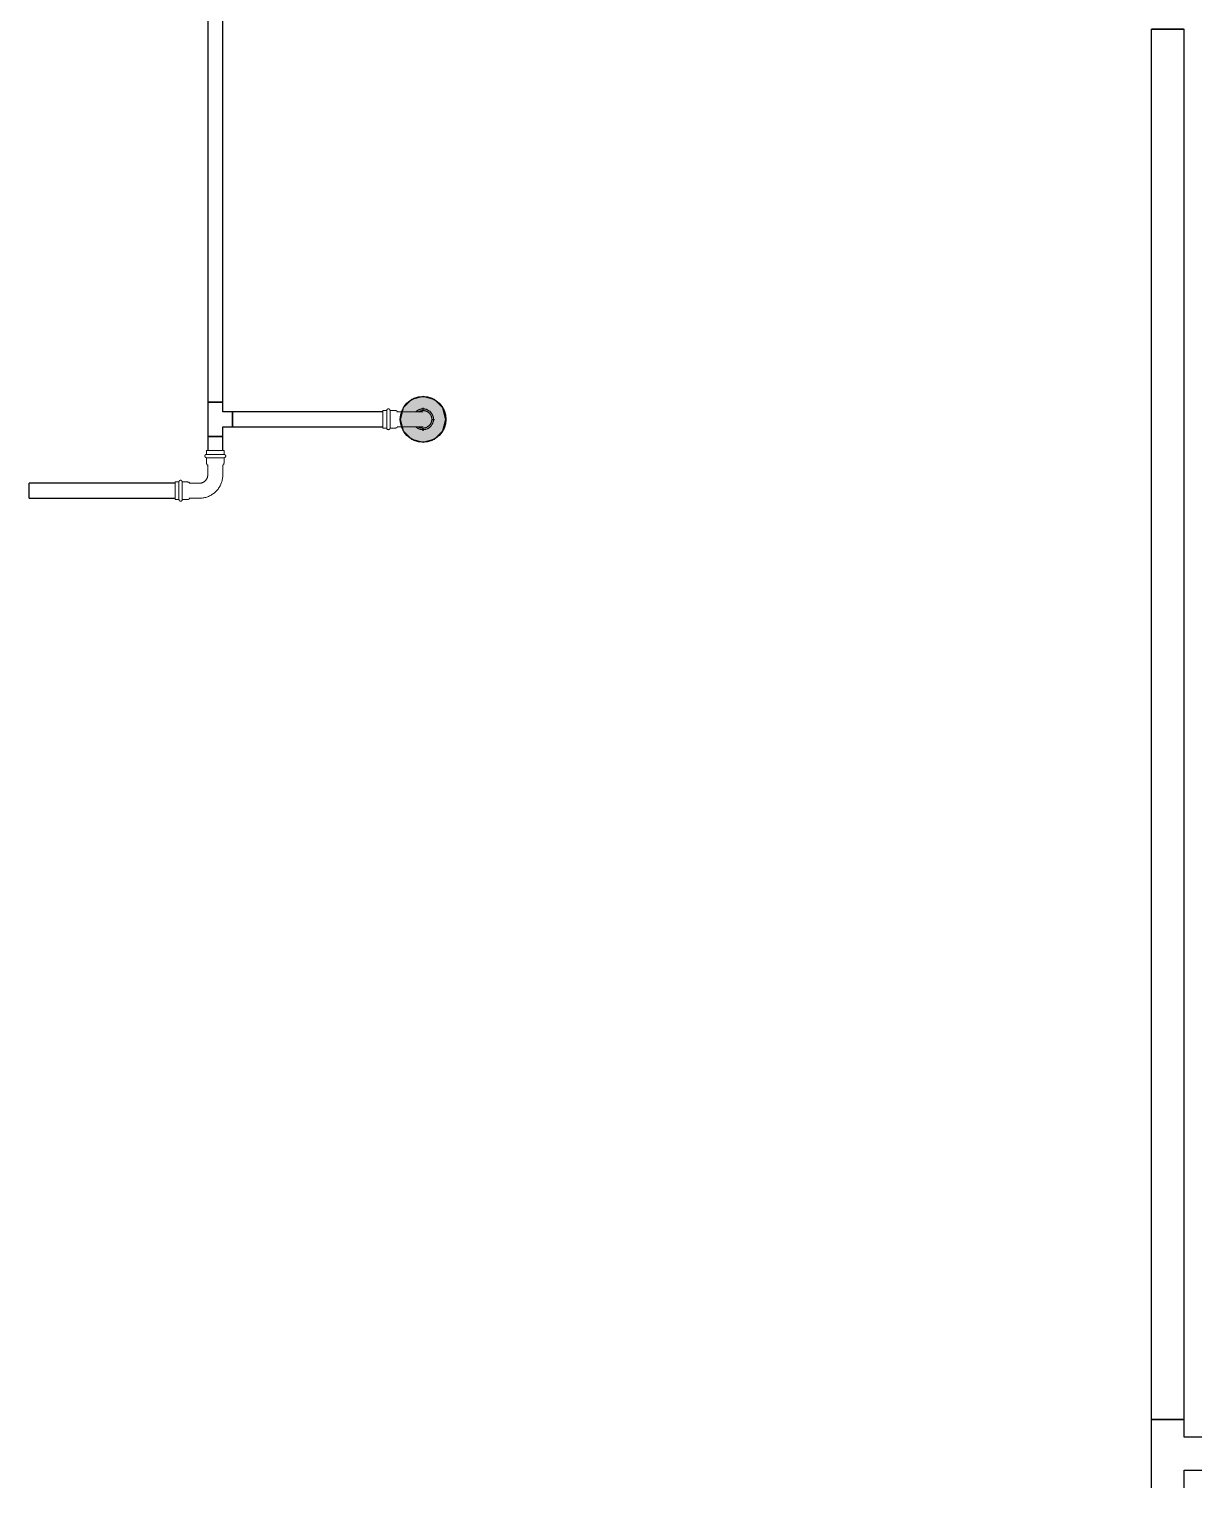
# Model space of a CAD drawing. Header units: inches. Extents: x -3327 to -1, y 8 to 1328.
# Drawn here: x -3168.7 to -3066, y 269 to 396.8 of the extents above; entities that cross this region are included whole.
import ezdxf

# ---------------------------------------------------------------- set-up
doc = ezdxf.new("R2010")
doc.units = ezdxf.units.IN
doc.header["$MEASUREMENT"] = 0
doc.layers.add('P-PIPE', color=3, linetype='Continuous', lineweight=9)
doc.layers.add('X - REF - FP', color=7, linetype='Continuous', true_color=0xb90000)

# ---------------------------------------------------------------- blocks, each defined once
blk = doc.blocks.new('Victaulic-VicPress316-Elbow 90-45deg Style P568_P571 - Standard-V1-SECOND LEVEL')
at = {"layer": 'P-PIPE'}
for p, q in [((-0.77, 3.52), (-0.77, 3.18)), ((0.77, 3.52), (-0.77, 3.52)), ((-0.77, 3.18), (0.77, 3.18)), ((-0.77, 2.89), (-0.77, 2.44)), ((-0.77, 2.89), (0.77, 2.89)), ((0.77, 3.18), (0.77, 3.52)), ((0.77, 2.44), (0.77, 2.89)), ((-0.66, 2.28), (-0.66, 1.39)), ((0.66, 1.39), (0.66, 2.28)), ((-3.18, 0.77), (-3.52, 0.77)), ((-3.52, 0.77), (-3.52, -0.77)), ((-3.18, -0.77), (-3.18, 0.77)), ((-2.44, 0.77), (-2.89, 0.77)), ((-2.89, -0.77), (-2.89, 0.77)), ((-1.39, 0.66), (-2.28, 0.66)), ((-3.52, -0.77), (-3.18, -0.77)), ((-2.89, -0.77), (-2.44, -0.77)), ((-2.28, -0.66), (-1.39, -0.66))]:
    blk.add_line(p, q, dxfattribs=at)
at = {"layer": 'P-PIPE', "flags": 128}
for points in [[(-0.77, 2.89), (-0.77, 2.89), (-0.78, 2.89), (-0.78, 2.89), (-0.79, 2.89), (-0.8, 2.89), (-0.8, 2.89), (-0.81, 2.9), (-0.81, 2.9), (-0.82, 2.9), (-0.82, 2.9), (-0.83, 2.9), (-0.83, 2.91), (-0.84, 2.91), (-0.84, 2.91), (-0.85, 2.92), (-0.85, 2.92), (-0.86, 2.92), (-0.86, 2.93), (-0.87, 2.93), (-0.87, 2.93), (-0.87, 2.94), (-0.88, 2.94), (-0.88, 2.95), (-0.89, 2.95), (-0.89, 2.96), (-0.89, 2.96), (-0.89, 2.97), (-0.9, 2.97), (-0.9, 2.98), (-0.9, 2.98), (-0.9, 2.99), (-0.91, 2.99), (-0.91, 3), (-0.91, 3.01), (-0.91, 3.01), (-0.91, 3.02), (-0.91, 3.02), (-0.91, 3.03), (-0.91, 3.03), (-0.91, 3.04), (-0.91, 3.05), (-0.91, 3.05), (-0.91, 3.06), (-0.91, 3.06), (-0.91, 3.07), (-0.91, 3.07), (-0.91, 3.08), (-0.9, 3.09), (-0.9, 3.09), (-0.9, 3.1), (-0.9, 3.1), (-0.89, 3.11), (-0.89, 3.11), (-0.89, 3.12), (-0.88, 3.12), (-0.88, 3.13), (-0.88, 3.13), (-0.87, 3.14), (-0.87, 3.14), (-0.86, 3.14), (-0.86, 3.15), (-0.86, 3.15), (-0.85, 3.15), (-0.85, 3.16), (-0.84, 3.16), (-0.84, 3.16), (-0.83, 3.17), (-0.83, 3.17), (-0.82, 3.17), (-0.82, 3.17), (-0.81, 3.17), (-0.8, 3.18), (-0.8, 3.18), (-0.79, 3.18), (-0.79, 3.18), (-0.78, 3.18), (-0.78, 3.18), (-0.77, 3.18), (-0.77, 3.18)], [(0.77, 3.18), (0.77, 3.18), (0.76, 3.18), (0.76, 3.18), (0.76, 3.18), (0.75, 3.18), (0.74, 3.18), (0.74, 3.18), (0.73, 3.18), (0.72, 3.18), (0.71, 3.18), (0.69, 3.18), (0.68, 3.18), (0.67, 3.18), (0.65, 3.18), (0.63, 3.18), (0.61, 3.18), (0.6, 3.18), (0.58, 3.18), (0.56, 3.18), (0.53, 3.18), (0.51, 3.18), (0.49, 3.18), (0.46, 3.18), (0.44, 3.18), (0.41, 3.18), (0.39, 3.18), (0.36, 3.18), (0.33, 3.18), (0.31, 3.18), (0.28, 3.18), (0.25, 3.18), (0.22, 3.18), (0.19, 3.18), (0.16, 3.18), (0.13, 3.18), (0.1, 3.18), (0.07, 3.18), (0.04, 3.18), (0.01, 3.18), (-0.02, 3.18), (-0.05, 3.18), (-0.08, 3.18), (-0.11, 3.18), (-0.14, 3.18), (-0.17, 3.18), (-0.2, 3.18), (-0.23, 3.18), (-0.26, 3.18), (-0.29, 3.18), (-0.32, 3.18), (-0.35, 3.18), (-0.37, 3.18), (-0.4, 3.18), (-0.43, 3.18), (-0.45, 3.18), (-0.48, 3.18), (-0.5, 3.18), (-0.52, 3.18), (-0.54, 3.18), (-0.57, 3.18), (-0.59, 3.18), (-0.6, 3.18), (-0.62, 3.18), (-0.64, 3.18), (-0.66, 3.18), (-0.67, 3.18), (-0.69, 3.18), (-0.7, 3.18), (-0.71, 3.18), (-0.72, 3.18), (-0.73, 3.18), (-0.74, 3.18), (-0.75, 3.18), (-0.75, 3.18), (-0.76, 3.18), (-0.76, 3.18), (-0.77, 3.18), (-0.77, 3.18), (-0.77, 3.18)], [(-0.77, 3.18), (-0.77, 3.18), (-0.76, 3.18), (-0.76, 3.18), (-0.76, 3.18), (-0.75, 3.18), (-0.74, 3.18), (-0.74, 3.18), (-0.73, 3.18)], [(-0.77, 2.89), (-0.77, 2.89), (-0.76, 2.89), (-0.76, 2.89), (-0.76, 2.89), (-0.75, 2.89), (-0.74, 2.89), (-0.74, 2.89), (-0.73, 2.89), (-0.72, 2.89), (-0.71, 2.89), (-0.69, 2.89), (-0.68, 2.89), (-0.67, 2.89), (-0.65, 2.89), (-0.63, 2.89), (-0.61, 2.89), (-0.6, 2.89), (-0.58, 2.89), (-0.56, 2.89), (-0.53, 2.89), (-0.51, 2.89), (-0.49, 2.89), (-0.46, 2.89), (-0.44, 2.89), (-0.41, 2.89), (-0.39, 2.89), (-0.36, 2.89), (-0.33, 2.89), (-0.31, 2.89), (-0.28, 2.89), (-0.25, 2.89), (-0.22, 2.89), (-0.19, 2.89), (-0.16, 2.89), (-0.13, 2.89), (-0.1, 2.89), (-0.07, 2.89), (-0.04, 2.89), (-0.01, 2.89), (0.02, 2.89), (0.05, 2.89), (0.08, 2.89), (0.11, 2.89), (0.14, 2.89), (0.17, 2.89), (0.2, 2.89), (0.23, 2.89), (0.26, 2.89), (0.29, 2.89), (0.32, 2.89), (0.35, 2.89), (0.37, 2.89), (0.4, 2.89), (0.43, 2.89), (0.45, 2.89), (0.48, 2.89), (0.5, 2.89), (0.52, 2.89), (0.54, 2.89), (0.57, 2.89), (0.59, 2.89), (0.6, 2.89), (0.62, 2.89), (0.64, 2.89), (0.66, 2.89), (0.67, 2.89), (0.69, 2.89), (0.7, 2.89), (0.71, 2.89), (0.72, 2.89), (0.73, 2.89), (0.74, 2.89), (0.75, 2.89), (0.75, 2.89), (0.76, 2.89), (0.76, 2.89), (0.77, 2.89), (0.77, 2.89), (0.77, 2.89)], [(-0.72, 2.89), (-0.73, 2.89), (-0.74, 2.89), (-0.75, 2.89), (-0.75, 2.89), (-0.76, 2.89), (-0.76, 2.89), (-0.77, 2.89), (-0.77, 2.89), (-0.77, 2.89)], [(0.72, 3.18), (0.73, 3.18), (0.74, 3.18), (0.75, 3.18), (0.75, 3.18), (0.76, 3.18), (0.76, 3.18), (0.77, 3.18), (0.77, 3.18), (0.77, 3.18)], [(0.77, 2.89), (0.77, 2.89), (0.76, 2.89), (0.76, 2.89), (0.76, 2.89), (0.75, 2.89), (0.74, 2.89), (0.74, 2.89), (0.73, 2.89)], [(0.77, 3.18), (0.77, 3.18), (0.78, 3.18), (0.78, 3.18), (0.79, 3.18), (0.8, 3.18), (0.8, 3.18), (0.81, 3.18), (0.81, 3.17), (0.82, 3.17), (0.82, 3.17), (0.83, 3.17), (0.83, 3.17), (0.84, 3.16), (0.84, 3.16), (0.85, 3.16), (0.85, 3.15), (0.86, 3.15), (0.86, 3.15), (0.87, 3.14), (0.87, 3.14), (0.87, 3.13), (0.88, 3.13), (0.88, 3.12), (0.89, 3.12), (0.89, 3.11), (0.89, 3.11), (0.89, 3.1), (0.9, 3.1), (0.9, 3.09), (0.9, 3.09), (0.9, 3.08), (0.91, 3.08), (0.91, 3.07), (0.91, 3.07), (0.91, 3.06), (0.91, 3.05), (0.91, 3.05), (0.91, 3.04), (0.91, 3.04), (0.91, 3.03), (0.91, 3.03), (0.91, 3.02), (0.91, 3.01), (0.91, 3.01), (0.91, 3), (0.91, 3), (0.91, 2.99), (0.9, 2.99), (0.9, 2.98), (0.9, 2.98), (0.9, 2.97), (0.89, 2.97), (0.89, 2.96), (0.89, 2.96), (0.88, 2.95), (0.88, 2.95), (0.88, 2.94), (0.87, 2.94), (0.87, 2.93), (0.86, 2.93), (0.86, 2.92), (0.86, 2.92), (0.85, 2.92), (0.85, 2.91), (0.84, 2.91), (0.84, 2.91), (0.83, 2.91), (0.83, 2.9), (0.82, 2.9), (0.82, 2.9), (0.81, 2.9), (0.8, 2.9), (0.8, 2.89), (0.79, 2.89), (0.79, 2.89), (0.78, 2.89), (0.78, 2.89), (0.77, 2.89), (0.77, 2.89)], [(-0.66, 1.39), (-0.66, 1.36), (-0.66, 1.33), (-0.66, 1.3), (-0.67, 1.28), (-0.67, 1.25), (-0.68, 1.22), (-0.69, 1.19), (-0.69, 1.16), (-0.7, 1.13), (-0.72, 1.11), (-0.73, 1.08), (-0.74, 1.05), (-0.75, 1.03), (-0.77, 1), (-0.79, 0.98), (-0.8, 0.95), (-0.82, 0.93), (-0.84, 0.91), (-0.86, 0.89), (-0.88, 0.87), (-0.9, 0.85), (-0.92, 0.83), (-0.95, 0.81), (-0.97, 0.79), (-1, 0.77), (-1.02, 0.76), (-1.05, 0.74), (-1.07, 0.73), (-1.1, 0.72), (-1.13, 0.71), (-1.15, 0.7), (-1.18, 0.69), (-1.21, 0.68), (-1.24, 0.67), (-1.27, 0.67), (-1.3, 0.66), (-1.33, 0.66), (-1.36, 0.66), (-1.39, 0.66), (-1.39, 0.66)], [(-1.39, -0.66), (-1.31, -0.66), (-1.23, -0.65), (-1.15, -0.64), (-1.07, -0.63), (-0.99, -0.62), (-0.91, -0.6), (-0.83, -0.58), (-0.75, -0.55), (-0.67, -0.53), (-0.59, -0.5), (-0.52, -0.46), (-0.45, -0.43), (-0.37, -0.39), (-0.3, -0.34), (-0.24, -0.3), (-0.17, -0.25), (-0.1, -0.2), (-0.04, -0.15), (0.02, -0.09), (0.08, -0.04), (0.13, 0.02), (0.19, 0.09), (0.24, 0.15), (0.29, 0.22), (0.33, 0.29), (0.38, 0.35), (0.42, 0.43), (0.45, 0.5), (0.49, 0.57), (0.52, 0.65), (0.55, 0.73), (0.57, 0.81), (0.59, 0.88), (0.61, 0.96), (0.63, 1.04), (0.64, 1.13), (0.65, 1.21), (0.65, 1.29), (0.66, 1.37), (0.66, 1.39)], [(-0.66, 2.22), (-0.67, 2.23), (-0.67, 2.23), (-0.68, 2.24), (-0.69, 2.25), (-0.7, 2.26), (-0.7, 2.27), (-0.71, 2.27), (-0.72, 2.28), (-0.72, 2.29), (-0.73, 2.3), (-0.73, 2.31), (-0.74, 2.32), (-0.74, 2.33), (-0.75, 2.34), (-0.75, 2.35), (-0.76, 2.36), (-0.76, 2.37), (-0.76, 2.38), (-0.76, 2.39), (-0.76, 2.4), (-0.77, 2.42), (-0.77, 2.43), (-0.77, 2.44), (-0.77, 2.44)], [(0.77, 2.44), (0.77, 2.43), (0.77, 2.42), (0.76, 2.41), (0.76, 2.4), (0.76, 2.38), (0.76, 2.37), (0.76, 2.36), (0.75, 2.35), (0.75, 2.34), (0.74, 2.33), (0.74, 2.32), (0.74, 2.31), (0.73, 2.3), (0.72, 2.29), (0.72, 2.29), (0.71, 2.28), (0.71, 2.27), (0.7, 2.26), (0.69, 2.25), (0.68, 2.24), (0.68, 2.24), (0.67, 2.23), (0.66, 2.22), (0.66, 2.22)], [(-3.18, 0.77), (-3.18, 0.77), (-3.18, 0.78), (-3.18, 0.78), (-3.18, 0.79), (-3.18, 0.8), (-3.18, 0.8), (-3.18, 0.81), (-3.17, 0.81), (-3.17, 0.82), (-3.17, 0.82), (-3.17, 0.83), (-3.17, 0.83), (-3.16, 0.84), (-3.16, 0.84), (-3.16, 0.85), (-3.15, 0.85), (-3.15, 0.86), (-3.15, 0.86), (-3.14, 0.87), (-3.14, 0.87), (-3.13, 0.87), (-3.13, 0.88), (-3.12, 0.88), (-3.12, 0.89), (-3.11, 0.89), (-3.11, 0.89), (-3.1, 0.89), (-3.1, 0.9), (-3.09, 0.9), (-3.09, 0.9), (-3.08, 0.9), (-3.08, 0.91), (-3.07, 0.91), (-3.07, 0.91), (-3.06, 0.91), (-3.05, 0.91), (-3.05, 0.91), (-3.04, 0.91), (-3.04, 0.91), (-3.03, 0.91), (-3.03, 0.91), (-3.02, 0.91), (-3.01, 0.91), (-3.01, 0.91), (-3, 0.91), (-3, 0.91), (-2.99, 0.91), (-2.99, 0.9), (-2.98, 0.9), (-2.98, 0.9), (-2.97, 0.9), (-2.97, 0.89), (-2.96, 0.89), (-2.96, 0.89), (-2.95, 0.88), (-2.95, 0.88), (-2.94, 0.88), (-2.94, 0.87), (-2.93, 0.87), (-2.93, 0.86), (-2.92, 0.86), (-2.92, 0.86), (-2.92, 0.85), (-2.91, 0.85), (-2.91, 0.84), (-2.91, 0.84), (-2.91, 0.83), (-2.9, 0.83), (-2.9, 0.82), (-2.9, 0.82), (-2.9, 0.81), (-2.9, 0.8), (-2.89, 0.8), (-2.89, 0.79), (-2.89, 0.79), (-2.89, 0.78), (-2.89, 0.78), (-2.89, 0.77), (-2.89, 0.77)], [(-3.18, 0.77), (-3.18, 0.77), (-3.18, 0.76), (-3.18, 0.76), (-3.18, 0.76), (-3.18, 0.75), (-3.18, 0.74), (-3.18, 0.74), (-3.18, 0.73), (-3.18, 0.72), (-3.18, 0.71), (-3.18, 0.69), (-3.18, 0.68), (-3.18, 0.67), (-3.18, 0.65), (-3.18, 0.63), (-3.18, 0.61), (-3.18, 0.6), (-3.18, 0.58), (-3.18, 0.56), (-3.18, 0.53), (-3.18, 0.51), (-3.18, 0.49), (-3.18, 0.46), (-3.18, 0.44), (-3.18, 0.41), (-3.18, 0.39), (-3.18, 0.36), (-3.18, 0.33), (-3.18, 0.31), (-3.18, 0.28), (-3.18, 0.25), (-3.18, 0.22), (-3.18, 0.19), (-3.18, 0.16), (-3.18, 0.13), (-3.18, 0.1), (-3.18, 0.07), (-3.18, 0.04), (-3.18, 0.01), (-3.18, -0.02), (-3.18, -0.05), (-3.18, -0.08), (-3.18, -0.11), (-3.18, -0.14), (-3.18, -0.17), (-3.18, -0.2), (-3.18, -0.23), (-3.18, -0.26), (-3.18, -0.29), (-3.18, -0.32), (-3.18, -0.35), (-3.18, -0.37), (-3.18, -0.4), (-3.18, -0.43), (-3.18, -0.45), (-3.18, -0.48), (-3.18, -0.5), (-3.18, -0.52), (-3.18, -0.54), (-3.18, -0.57), (-3.18, -0.59), (-3.18, -0.6), (-3.18, -0.62), (-3.18, -0.64), (-3.18, -0.66), (-3.18, -0.67), (-3.18, -0.69), (-3.18, -0.7), (-3.18, -0.71), (-3.18, -0.72), (-3.18, -0.73), (-3.18, -0.74), (-3.18, -0.75), (-3.18, -0.75), (-3.18, -0.76), (-3.18, -0.76), (-3.18, -0.77), (-3.18, -0.77), (-3.18, -0.77)], [(-3.18, 0.72), (-3.18, 0.73), (-3.18, 0.74), (-3.18, 0.75), (-3.18, 0.75), (-3.18, 0.76), (-3.18, 0.76), (-3.18, 0.77), (-3.18, 0.77), (-3.18, 0.77)], [(-2.89, -0.77), (-2.89, -0.77), (-2.89, -0.76), (-2.89, -0.76), (-2.89, -0.76), (-2.89, -0.75), (-2.89, -0.74), (-2.89, -0.74), (-2.89, -0.73), (-2.89, -0.72), (-2.89, -0.71), (-2.89, -0.69), (-2.89, -0.68), (-2.89, -0.67), (-2.89, -0.65), (-2.89, -0.63), (-2.89, -0.61), (-2.89, -0.6), (-2.89, -0.58), (-2.89, -0.56), (-2.89, -0.53), (-2.89, -0.51), (-2.89, -0.49), (-2.89, -0.46), (-2.89, -0.44), (-2.89, -0.41), (-2.89, -0.39), (-2.89, -0.36), (-2.89, -0.33), (-2.89, -0.31), (-2.89, -0.28), (-2.89, -0.25), (-2.89, -0.22), (-2.89, -0.19), (-2.89, -0.16), (-2.89, -0.13), (-2.89, -0.1), (-2.89, -0.07), (-2.89, -0.04), (-2.89, -0.01), (-2.89, 0.02), (-2.89, 0.05), (-2.89, 0.08), (-2.89, 0.11), (-2.89, 0.14), (-2.89, 0.17), (-2.89, 0.2), (-2.89, 0.23), (-2.89, 0.26), (-2.89, 0.29), (-2.89, 0.32), (-2.89, 0.35), (-2.89, 0.37), (-2.89, 0.4), (-2.89, 0.43), (-2.89, 0.45), (-2.89, 0.48), (-2.89, 0.5), (-2.89, 0.52), (-2.89, 0.54), (-2.89, 0.57), (-2.89, 0.59), (-2.89, 0.6), (-2.89, 0.62), (-2.89, 0.64), (-2.89, 0.66), (-2.89, 0.67), (-2.89, 0.69), (-2.89, 0.7), (-2.89, 0.71), (-2.89, 0.72), (-2.89, 0.73), (-2.89, 0.74), (-2.89, 0.75), (-2.89, 0.75), (-2.89, 0.76), (-2.89, 0.76), (-2.89, 0.77), (-2.89, 0.77), (-2.89, 0.77)], [(-2.89, 0.77), (-2.89, 0.77), (-2.89, 0.76), (-2.89, 0.76), (-2.89, 0.76), (-2.89, 0.75), (-2.89, 0.74), (-2.89, 0.74), (-2.89, 0.73)], [(-2.44, 0.77), (-2.43, 0.77), (-2.42, 0.77), (-2.41, 0.76), (-2.4, 0.76), (-2.38, 0.76), (-2.37, 0.76), (-2.36, 0.76), (-2.35, 0.75), (-2.34, 0.75), (-2.33, 0.74), (-2.32, 0.74), (-2.31, 0.74), (-2.3, 0.73), (-2.29, 0.72), (-2.29, 0.72), (-2.28, 0.71), (-2.27, 0.71), (-2.26, 0.7), (-2.25, 0.69), (-2.24, 0.68), (-2.24, 0.68), (-2.23, 0.67), (-2.22, 0.66), (-2.22, 0.66)], [(-3.18, -0.77), (-3.18, -0.77), (-3.18, -0.76), (-3.18, -0.76), (-3.18, -0.76), (-3.18, -0.75), (-3.18, -0.74), (-3.18, -0.74), (-3.18, -0.73)], [(-2.89, -0.77), (-2.89, -0.77), (-2.89, -0.78), (-2.89, -0.78), (-2.89, -0.79), (-2.89, -0.8), (-2.89, -0.8), (-2.9, -0.81), (-2.9, -0.81), (-2.9, -0.82), (-2.9, -0.82), (-2.9, -0.83), (-2.91, -0.83), (-2.91, -0.84), (-2.91, -0.84), (-2.92, -0.85), (-2.92, -0.85), (-2.92, -0.86), (-2.93, -0.86), (-2.93, -0.87), (-2.93, -0.87), (-2.94, -0.87), (-2.94, -0.88), (-2.95, -0.88), (-2.95, -0.89), (-2.96, -0.89), (-2.96, -0.89), (-2.97, -0.89), (-2.97, -0.9), (-2.98, -0.9), (-2.98, -0.9), (-2.99, -0.9), (-2.99, -0.91), (-3, -0.91), (-3.01, -0.91), (-3.01, -0.91), (-3.02, -0.91), (-3.02, -0.91), (-3.03, -0.91), (-3.03, -0.91), (-3.04, -0.91), (-3.05, -0.91), (-3.05, -0.91), (-3.06, -0.91), (-3.06, -0.91), (-3.07, -0.91), (-3.07, -0.91), (-3.08, -0.91), (-3.09, -0.9), (-3.09, -0.9), (-3.1, -0.9), (-3.1, -0.9), (-3.11, -0.89), (-3.11, -0.89), (-3.12, -0.89), (-3.12, -0.88), (-3.13, -0.88), (-3.13, -0.88), (-3.14, -0.87), (-3.14, -0.87), (-3.14, -0.86), (-3.15, -0.86), (-3.15, -0.86), (-3.15, -0.85), (-3.16, -0.85), (-3.16, -0.84), (-3.16, -0.84), (-3.17, -0.83), (-3.17, -0.83), (-3.17, -0.82), (-3.17, -0.82), (-3.17, -0.81), (-3.18, -0.8), (-3.18, -0.8), (-3.18, -0.79), (-3.18, -0.79), (-3.18, -0.78), (-3.18, -0.78), (-3.18, -0.77), (-3.18, -0.77)], [(-2.89, -0.72), (-2.89, -0.73), (-2.89, -0.74), (-2.89, -0.75), (-2.89, -0.75), (-2.89, -0.76), (-2.89, -0.76), (-2.89, -0.77), (-2.89, -0.77), (-2.89, -0.77)], [(-2.22, -0.66), (-2.23, -0.67), (-2.23, -0.67), (-2.24, -0.68), (-2.25, -0.69), (-2.26, -0.7), (-2.27, -0.7), (-2.27, -0.71), (-2.28, -0.72), (-2.29, -0.72), (-2.3, -0.73), (-2.31, -0.73), (-2.32, -0.74), (-2.33, -0.74), (-2.34, -0.75), (-2.35, -0.75), (-2.36, -0.76), (-2.37, -0.76), (-2.38, -0.76), (-2.39, -0.76), (-2.4, -0.76), (-2.42, -0.77), (-2.43, -0.77), (-2.44, -0.77), (-2.44, -0.77)]]:
    blk.add_lwpolyline(points, dxfattribs=at)
blk = doc.blocks.new('Victaulic-VicPress316-Elbow 90-45deg Style P568_P571 - Standard-V2-SECOND LEVEL')
at = {"layer": 'P-PIPE'}
for p, q in [((-3203.7, 731.1), (-3203.7, 730.2)), ((-3202.39, 730.21), (-3202.39, 731.1)), ((-3203.81, 730.05), (-3203.81, 729.6)), ((-3203.05, 729.6), (-3203.81, 729.6)), ((-3202.28, 729.6), (-3203.05, 729.6)), ((-3202.28, 729.6), (-3202.28, 730.05)), ((-3203.81, 729.31), (-3203.81, 728.97)), ((-3203.05, 729.31), (-3203.81, 729.31)), ((-3203.81, 728.97), (-3203.05, 728.97)), ((-3202.28, 729.31), (-3203.05, 729.31)), ((-3203.05, 728.97), (-3202.28, 728.97)), ((-3202.28, 728.97), (-3202.28, 729.31))]:
    blk.add_line(p, q, dxfattribs=at)
at = {"layer": 'P-PIPE', "flags": 128}
for points in [[(-3203.05, 733.4), (-3203.08, 733.4), (-3203.12, 733.4), (-3203.16, 733.4), (-3203.19, 733.39), (-3203.23, 733.38), (-3203.26, 733.38), (-3203.3, 733.37), (-3203.33, 733.36), (-3203.37, 733.34), (-3203.4, 733.33), (-3203.43, 733.32), (-3203.47, 733.3), (-3203.5, 733.28), (-3203.53, 733.26), (-3203.56, 733.24), (-3203.59, 733.22), (-3203.62, 733.2), (-3203.65, 733.18), (-3203.67, 733.15), (-3203.7, 733.13), (-3203.73, 733.1), (-3203.75, 733.07), (-3203.77, 733.04), (-3203.79, 733.01), (-3203.81, 732.98), (-3203.83, 732.95), (-3203.85, 732.92), (-3203.87, 732.89), (-3203.88, 732.85), (-3203.9, 732.82), (-3203.91, 732.79), (-3203.92, 732.75), (-3203.93, 732.72), (-3203.94, 732.68), (-3203.94, 732.65), (-3203.95, 732.61), (-3203.95, 732.57), (-3203.96, 732.54), (-3203.96, 732.5), (-3203.96, 732.46), (-3203.96, 732.43), (-3203.95, 732.39), (-3203.95, 732.35), (-3203.94, 732.32), (-3203.93, 732.28), (-3203.93, 732.25), (-3203.91, 732.21), (-3203.9, 732.18), (-3203.89, 732.14), (-3203.88, 732.11), (-3203.86, 732.08), (-3203.84, 732.05), (-3203.82, 732.01), (-3203.8, 731.98), (-3203.78, 731.95), (-3203.76, 731.92), (-3203.74, 731.9), (-3203.71, 731.87)], [(-3203.05, 733.26), (-3203.08, 733.26), (-3203.11, 733.25), (-3203.14, 733.25), (-3203.17, 733.25), (-3203.2, 733.24), (-3203.23, 733.23), (-3203.26, 733.23), (-3203.29, 733.22), (-3203.32, 733.21), (-3203.34, 733.2), (-3203.37, 733.18), (-3203.4, 733.17), (-3203.43, 733.16), (-3203.45, 733.14), (-3203.48, 733.12), (-3203.5, 733.1), (-3203.53, 733.09), (-3203.55, 733.07), (-3203.57, 733.05), (-3203.6, 733.02), (-3203.62, 733), (-3203.64, 732.98), (-3203.66, 732.95), (-3203.67, 732.93), (-3203.69, 732.9), (-3203.71, 732.88), (-3203.72, 732.85), (-3203.74, 732.82), (-3203.75, 732.8), (-3203.76, 732.77), (-3203.77, 732.74), (-3203.78, 732.71), (-3203.79, 732.68), (-3203.8, 732.65), (-3203.8, 732.62), (-3203.81, 732.59), (-3203.81, 732.56), (-3203.81, 732.53), (-3203.81, 732.5), (-3203.81, 732.47), (-3203.81, 732.44), (-3203.81, 732.41), (-3203.8, 732.38), (-3203.8, 732.35), (-3203.79, 732.32), (-3203.78, 732.29), (-3203.78, 732.26), (-3203.77, 732.23), (-3203.76, 732.2), (-3203.74, 732.17), (-3203.73, 732.14), (-3203.72, 732.12), (-3203.7, 732.1)], [(-3202.39, 731.86), (-3202.37, 731.88), (-3202.34, 731.91), (-3202.32, 731.94), (-3202.3, 731.97), (-3202.28, 732), (-3202.26, 732.03), (-3202.24, 732.06), (-3202.23, 732.09), (-3202.21, 732.13), (-3202.2, 732.16), (-3202.18, 732.19), (-3202.17, 732.23), (-3202.16, 732.26), (-3202.15, 732.3), (-3202.15, 732.33), (-3202.14, 732.37), (-3202.14, 732.41), (-3202.14, 732.44), (-3202.13, 732.48), (-3202.13, 732.52), (-3202.14, 732.55), (-3202.14, 732.59), (-3202.14, 732.63), (-3202.15, 732.66), (-3202.16, 732.7), (-3202.17, 732.73), (-3202.18, 732.77), (-3202.19, 732.8), (-3202.2, 732.84), (-3202.22, 732.87), (-3202.23, 732.9), (-3202.25, 732.93), (-3202.27, 732.97), (-3202.29, 733), (-3202.31, 733.03), (-3202.33, 733.06), (-3202.35, 733.08), (-3202.38, 733.11), (-3202.4, 733.14), (-3202.43, 733.16), (-3202.46, 733.19), (-3202.49, 733.21), (-3202.51, 733.23), (-3202.55, 733.25), (-3202.58, 733.27), (-3202.61, 733.29), (-3202.64, 733.31), (-3202.67, 733.32), (-3202.71, 733.34), (-3202.74, 733.35), (-3202.78, 733.36), (-3202.81, 733.37), (-3202.85, 733.38), (-3202.88, 733.39), (-3202.92, 733.39), (-3202.95, 733.4), (-3202.99, 733.4), (-3203.03, 733.4), (-3203.05, 733.4)], [(-3202.39, 732.1), (-3202.37, 732.13), (-3202.36, 732.16), (-3202.34, 732.18), (-3202.33, 732.21), (-3202.32, 732.24), (-3202.31, 732.27), (-3202.3, 732.3), (-3202.3, 732.33), (-3202.29, 732.36), (-3202.29, 732.39), (-3202.28, 732.42), (-3202.28, 732.45), (-3202.28, 732.48), (-3202.28, 732.51), (-3202.28, 732.54), (-3202.28, 732.57), (-3202.29, 732.6), (-3202.29, 732.63), (-3202.3, 732.66), (-3202.31, 732.69), (-3202.32, 732.72), (-3202.33, 732.75), (-3202.34, 732.78), (-3202.35, 732.81), (-3202.36, 732.84), (-3202.38, 732.86), (-3202.39, 732.89), (-3202.41, 732.92), (-3202.43, 732.94), (-3202.44, 732.97), (-3202.46, 732.99), (-3202.48, 733.01), (-3202.51, 733.03), (-3202.53, 733.06), (-3202.55, 733.08), (-3202.58, 733.09), (-3202.6, 733.11), (-3202.62, 733.13), (-3202.65, 733.15), (-3202.68, 733.16), (-3202.7, 733.18), (-3202.73, 733.19), (-3202.76, 733.2), (-3202.79, 733.21), (-3202.82, 733.22), (-3202.85, 733.23), (-3202.88, 733.24), (-3202.91, 733.24), (-3202.94, 733.25), (-3202.97, 733.25), (-3203, 733.26), (-3203.03, 733.26), (-3203.05, 733.26)], [(-3203.7, 732.49), (-3203.7, 732.49), (-3203.7, 732.49), (-3203.7, 732.48), (-3203.7, 732.47), (-3203.7, 732.46), (-3203.7, 732.45), (-3203.7, 732.44), (-3203.7, 732.42), (-3203.7, 732.4), (-3203.7, 732.38), (-3203.7, 732.36), (-3203.7, 732.33), (-3203.7, 732.31), (-3203.7, 732.28), (-3203.7, 732.25), (-3203.7, 732.21), (-3203.7, 732.18), (-3203.7, 732.14), (-3203.7, 732.11), (-3203.7, 732.07), (-3203.7, 732.03), (-3203.7, 731.98), (-3203.7, 731.94), (-3203.7, 731.9), (-3203.7, 731.85), (-3203.7, 731.8), (-3203.7, 731.75), (-3203.7, 731.7), (-3203.7, 731.65), (-3203.7, 731.6), (-3203.7, 731.55), (-3203.7, 731.5), (-3203.7, 731.44), (-3203.7, 731.39), (-3203.7, 731.33), (-3203.7, 731.28), (-3203.7, 731.22), (-3203.7, 731.17), (-3203.7, 731.11), (-3203.7, 731.1)], [(-3202.39, 731.1), (-3202.39, 731.15), (-3202.39, 731.21), (-3202.39, 731.26), (-3202.39, 731.32), (-3202.39, 731.37), (-3202.39, 731.43), (-3202.39, 731.48), (-3202.39, 731.54), (-3202.39, 731.59), (-3202.39, 731.64), (-3202.39, 731.69), (-3202.39, 731.74), (-3202.39, 731.79), (-3202.39, 731.84), (-3202.39, 731.88), (-3202.39, 731.93), (-3202.39, 731.97), (-3202.39, 732.02), (-3202.39, 732.06), (-3202.39, 732.1), (-3202.39, 732.13), (-3202.39, 732.17), (-3202.39, 732.21), (-3202.39, 732.24), (-3202.39, 732.27), (-3202.39, 732.3), (-3202.39, 732.33), (-3202.39, 732.35), (-3202.39, 732.37), (-3202.39, 732.4), (-3202.39, 732.41), (-3202.39, 732.43), (-3202.39, 732.45), (-3202.39, 732.46), (-3202.39, 732.47), (-3202.39, 732.48), (-3202.39, 732.48), (-3202.39, 732.49), (-3202.39, 732.49), (-3202.39, 732.49)], [(-3203.81, 729.31), (-3203.82, 729.31), (-3203.82, 729.31), (-3203.83, 729.31), (-3203.84, 729.31), (-3203.84, 729.31), (-3203.85, 729.31), (-3203.85, 729.31), (-3203.86, 729.32), (-3203.86, 729.32), (-3203.87, 729.32), (-3203.87, 729.32), (-3203.88, 729.32), (-3203.88, 729.33), (-3203.89, 729.33), (-3203.89, 729.33), (-3203.9, 729.34), (-3203.9, 729.34), (-3203.91, 729.34), (-3203.91, 729.35), (-3203.92, 729.35), (-3203.92, 729.36), (-3203.92, 729.36), (-3203.93, 729.37), (-3203.93, 729.37), (-3203.93, 729.38), (-3203.94, 729.38), (-3203.94, 729.39), (-3203.94, 729.39), (-3203.95, 729.4), (-3203.95, 729.4), (-3203.95, 729.41), (-3203.95, 729.41), (-3203.95, 729.42), (-3203.95, 729.42), (-3203.96, 729.43), (-3203.96, 729.44), (-3203.96, 729.44), (-3203.96, 729.45), (-3203.96, 729.45), (-3203.96, 729.46), (-3203.96, 729.46), (-3203.96, 729.47), (-3203.96, 729.48), (-3203.96, 729.48), (-3203.95, 729.49), (-3203.95, 729.49), (-3203.95, 729.5), (-3203.95, 729.5), (-3203.95, 729.51), (-3203.94, 729.51), (-3203.94, 729.52), (-3203.94, 729.52), (-3203.94, 729.53), (-3203.93, 729.53), (-3203.93, 729.54), (-3203.93, 729.54), (-3203.92, 729.55), (-3203.92, 729.55), (-3203.92, 729.56), (-3203.91, 729.56), (-3203.91, 729.57), (-3203.9, 729.57), (-3203.9, 729.57), (-3203.89, 729.58), (-3203.89, 729.58), (-3203.88, 729.58), (-3203.88, 729.58), (-3203.87, 729.59), (-3203.87, 729.59), (-3203.86, 729.59), (-3203.86, 729.59), (-3203.85, 729.59), (-3203.84, 729.6), (-3203.84, 729.6), (-3203.83, 729.6), (-3203.83, 729.6), (-3203.82, 729.6), (-3203.82, 729.6), (-3203.81, 729.6)], [(-3203.81, 730.05), (-3203.81, 730.06), (-3203.81, 730.07), (-3203.81, 730.08), (-3203.81, 730.09), (-3203.81, 730.11), (-3203.8, 730.12), (-3203.8, 730.13), (-3203.8, 730.14), (-3203.8, 730.15), (-3203.79, 730.16), (-3203.79, 730.17), (-3203.78, 730.18), (-3203.78, 730.19), (-3203.77, 730.2), (-3203.76, 730.2), (-3203.76, 730.21), (-3203.75, 730.22), (-3203.74, 730.23), (-3203.74, 730.24), (-3203.73, 730.25), (-3203.72, 730.25), (-3203.71, 730.26), (-3203.71, 730.27), (-3203.7, 730.27)], [(-3203.05, 729.6), (-3203.08, 729.6), (-3203.11, 729.6), (-3203.14, 729.6), (-3203.17, 729.6), (-3203.2, 729.6), (-3203.23, 729.6), (-3203.26, 729.6), (-3203.29, 729.6), (-3203.32, 729.6), (-3203.34, 729.6), (-3203.37, 729.6), (-3203.4, 729.6), (-3203.43, 729.6), (-3203.45, 729.6), (-3203.48, 729.6), (-3203.5, 729.6), (-3203.53, 729.6), (-3203.55, 729.6), (-3203.57, 729.6), (-3203.6, 729.6), (-3203.62, 729.6), (-3203.64, 729.6), (-3203.66, 729.6), (-3203.67, 729.6), (-3203.69, 729.6), (-3203.71, 729.6), (-3203.72, 729.6), (-3203.74, 729.6), (-3203.75, 729.6), (-3203.76, 729.6), (-3203.77, 729.6), (-3203.78, 729.6), (-3203.79, 729.6), (-3203.8, 729.6), (-3203.8, 729.6), (-3203.81, 729.6), (-3203.81, 729.6), (-3203.81, 729.6), (-3203.81, 729.6), (-3203.81, 729.6)], [(-3203.81, 729.6), (-3203.81, 729.6), (-3203.81, 729.6), (-3203.81, 729.6), (-3203.8, 729.6), (-3203.8, 729.6), (-3203.79, 729.6), (-3203.78, 729.6), (-3203.77, 729.6)], [(-3202.28, 729.6), (-3202.28, 729.6), (-3202.28, 729.6), (-3202.29, 729.6), (-3202.29, 729.6), (-3202.29, 729.6), (-3202.3, 729.6), (-3202.31, 729.6), (-3202.32, 729.6), (-3202.33, 729.6), (-3202.34, 729.6), (-3202.35, 729.6), (-3202.37, 729.6), (-3202.38, 729.6), (-3202.4, 729.6), (-3202.41, 729.6), (-3202.43, 729.6), (-3202.45, 729.6), (-3202.47, 729.6), (-3202.49, 729.6), (-3202.51, 729.6), (-3202.53, 729.6), (-3202.56, 729.6), (-3202.58, 729.6), (-3202.61, 729.6), (-3202.63, 729.6), (-3202.66, 729.6), (-3202.68, 729.6), (-3202.71, 729.6), (-3202.74, 729.6), (-3202.77, 729.6), (-3202.8, 729.6), (-3202.83, 729.6), (-3202.86, 729.6), (-3202.89, 729.6), (-3202.92, 729.6), (-3202.95, 729.6), (-3202.98, 729.6), (-3203.01, 729.6), (-3203.04, 729.6), (-3203.05, 729.6)], [(-3202.39, 730.27), (-3202.38, 730.26), (-3202.37, 730.26), (-3202.36, 730.25), (-3202.36, 730.24), (-3202.35, 730.23), (-3202.34, 730.22), (-3202.33, 730.22), (-3202.33, 730.21), (-3202.32, 730.2), (-3202.32, 730.19), (-3202.31, 730.18), (-3202.31, 730.17), (-3202.3, 730.16), (-3202.3, 730.15), (-3202.29, 730.14), (-3202.29, 730.13), (-3202.29, 730.12), (-3202.29, 730.11), (-3202.28, 730.1), (-3202.28, 730.09), (-3202.28, 730.07), (-3202.28, 730.06), (-3202.28, 730.05), (-3202.28, 730.05)], [(-3202.32, 729.6), (-3202.31, 729.6), (-3202.3, 729.6), (-3202.3, 729.6), (-3202.29, 729.6), (-3202.29, 729.6), (-3202.28, 729.6), (-3202.28, 729.6), (-3202.28, 729.6), (-3202.28, 729.6)], [(-3202.28, 729.6), (-3202.27, 729.6), (-3202.27, 729.6), (-3202.26, 729.6), (-3202.26, 729.6), (-3202.25, 729.6), (-3202.24, 729.6), (-3202.24, 729.59), (-3202.23, 729.59), (-3202.23, 729.59), (-3202.22, 729.59), (-3202.22, 729.59), (-3202.21, 729.58), (-3202.21, 729.58), (-3202.2, 729.58), (-3202.2, 729.57), (-3202.19, 729.57), (-3202.19, 729.57), (-3202.18, 729.56), (-3202.18, 729.56), (-3202.18, 729.56), (-3202.17, 729.55), (-3202.17, 729.55), (-3202.16, 729.54), (-3202.16, 729.54), (-3202.16, 729.53), (-3202.15, 729.53), (-3202.15, 729.52), (-3202.15, 729.52), (-3202.15, 729.51), (-3202.14, 729.51), (-3202.14, 729.5), (-3202.14, 729.5), (-3202.14, 729.49), (-3202.14, 729.48), (-3202.14, 729.48), (-3202.14, 729.47), (-3202.13, 729.47), (-3202.13, 729.46), (-3202.13, 729.46), (-3202.13, 729.45), (-3202.13, 729.44), (-3202.13, 729.44), (-3202.14, 729.43), (-3202.14, 729.43), (-3202.14, 729.42), (-3202.14, 729.42), (-3202.14, 729.41), (-3202.14, 729.4), (-3202.14, 729.4), (-3202.15, 729.39), (-3202.15, 729.39), (-3202.15, 729.38), (-3202.16, 729.38), (-3202.16, 729.37), (-3202.16, 729.37), (-3202.17, 729.36), (-3202.17, 729.36), (-3202.17, 729.35), (-3202.18, 729.35), (-3202.18, 729.35), (-3202.19, 729.34), (-3202.19, 729.34), (-3202.19, 729.34), (-3202.2, 729.33), (-3202.2, 729.33), (-3202.21, 729.33), (-3202.21, 729.32), (-3202.22, 729.32), (-3202.23, 729.32), (-3202.23, 729.32), (-3202.24, 729.32), (-3202.24, 729.31), (-3202.25, 729.31), (-3202.25, 729.31), (-3202.26, 729.31), (-3202.26, 729.31), (-3202.27, 729.31), (-3202.28, 729.31), (-3202.28, 729.31)], [(-3203.77, 729.31), (-3203.78, 729.31), (-3203.79, 729.31), (-3203.8, 729.31), (-3203.8, 729.31), (-3203.81, 729.31), (-3203.81, 729.31), (-3203.81, 729.31), (-3203.81, 729.31), (-3203.81, 729.31)], [(-3203.81, 729.31), (-3203.81, 729.31), (-3203.81, 729.31), (-3203.81, 729.31), (-3203.8, 729.31), (-3203.8, 729.31), (-3203.79, 729.31), (-3203.78, 729.31), (-3203.77, 729.31), (-3203.76, 729.31), (-3203.75, 729.31), (-3203.74, 729.31), (-3203.73, 729.31), (-3203.71, 729.31), (-3203.7, 729.31), (-3203.68, 729.31), (-3203.66, 729.31), (-3203.64, 729.31), (-3203.62, 729.31), (-3203.6, 729.31), (-3203.58, 729.31), (-3203.56, 729.31), (-3203.53, 729.31), (-3203.51, 729.31), (-3203.49, 729.31), (-3203.46, 729.31), (-3203.43, 729.31), (-3203.41, 729.31), (-3203.38, 729.31), (-3203.35, 729.31), (-3203.32, 729.31), (-3203.29, 729.31), (-3203.27, 729.31), (-3203.24, 729.31), (-3203.21, 729.31), (-3203.18, 729.31), (-3203.15, 729.31), (-3203.12, 729.31), (-3203.08, 729.31), (-3203.05, 729.31), (-3203.05, 729.31)], [(-3203.05, 729.31), (-3203.02, 729.31), (-3202.98, 729.31), (-3202.95, 729.31), (-3202.92, 729.31), (-3202.89, 729.31), (-3202.86, 729.31), (-3202.83, 729.31), (-3202.8, 729.31), (-3202.78, 729.31), (-3202.75, 729.31), (-3202.72, 729.31), (-3202.69, 729.31), (-3202.67, 729.31), (-3202.64, 729.31), (-3202.61, 729.31), (-3202.59, 729.31), (-3202.56, 729.31), (-3202.54, 729.31), (-3202.52, 729.31), (-3202.5, 729.31), (-3202.48, 729.31), (-3202.46, 729.31), (-3202.44, 729.31), (-3202.42, 729.31), (-3202.4, 729.31), (-3202.39, 729.31), (-3202.37, 729.31), (-3202.36, 729.31), (-3202.34, 729.31), (-3202.33, 729.31), (-3202.32, 729.31), (-3202.31, 729.31), (-3202.3, 729.31), (-3202.3, 729.31), (-3202.29, 729.31), (-3202.29, 729.31), (-3202.28, 729.31), (-3202.28, 729.31), (-3202.28, 729.31), (-3202.28, 729.31)], [(-3202.28, 729.31), (-3202.28, 729.31), (-3202.28, 729.31), (-3202.29, 729.31), (-3202.29, 729.31), (-3202.29, 729.31), (-3202.3, 729.31), (-3202.31, 729.31), (-3202.32, 729.31)]]:
    blk.add_lwpolyline(points, dxfattribs=at)

msp = doc.modelspace()

# ---------------------------------------------------------------- hatches: boundary and pattern name
at = {"layer": 'X - REF - FP'}
h = msp.add_hatch(color=256, dxfattribs=at)
edge = h.paths.add_edge_path(flags=0)
edge.add_arc((-3134.22, 362.58), 2, 0, 360)
msp.add_hatch(color=256, dxfattribs=at).paths.add_polyline_path([(-3134.22, 360.58), (-3133.22, 360.85), (-3132.49, 361.58), (-3132.22, 362.58), (-3132.49, 363.58), (-3133.22, 364.32), (-3134.22, 364.58), (-3135.22, 364.32), (-3135.95, 363.58), (-3136.22, 362.58), (-3135.95, 361.58), (-3135.22, 360.85)], flags=0)

# ---------------------------------------------------------------- linework, layer by layer
for p, q in [((-3153.08, 427.28), (-3153.08, 364.08)), ((-3151.76, 364.08), (-3151.76, 427.28)), ((-3070.43, 396.75), (-3070.43, 274.99)), ((-3070.43, 396.75), (-3068.28, 396.75)), ((-3070.24, 396.75), (-3070.39, 396.75)), ((-3070.01, 396.75), (-3070.24, 396.75)), ((-3069.72, 396.75), (-3070.01, 396.75)), ((-3069.37, 396.75), (-3069.72, 396.75)), ((-3068.63, 396.75), (-3069.37, 396.75)), ((-3068.28, 396.75), (-3068.63, 396.75)), ((-3067.98, 396.75), (-3068.28, 396.75)), ((-3068.28, 396.75), (-3067.56, 396.75)), ((-3067.75, 396.75), (-3067.98, 396.75)), ((-3067.61, 396.75), (-3067.75, 396.75)), ((-3067.56, 274.99), (-3067.56, 396.75)), ((-3153.08, 364.08), (-3153.08, 361.09)), ((-3153.08, 364.08), (-3153.06, 364.08)), ((-3151.76, 364.08), (-3153.08, 364.08)), ((-3153.06, 364.08), (-3152.99, 364.08)), ((-3152.99, 364.08), (-3152.89, 364.08)), ((-3152.89, 364.08), (-3152.75, 364.08)), ((-3152.75, 364.08), (-3152.59, 364.08)), ((-3152.59, 364.08), (-3152.25, 364.08)), ((-3152.25, 364.08), (-3152.09, 364.08)), ((-3152.09, 364.08), (-3151.96, 364.08)), ((-3151.96, 364.08), (-3151.85, 364.08)), ((-3151.85, 364.08), (-3151.79, 364.08)), ((-3151.79, 364.08), (-3151.76, 364.08)), ((-3151.76, 363.24), (-3151.76, 364.08)), ((-3135.22, 364.32), (-3135.95, 363.58)), ((-3134.22, 364.58), (-3135.22, 364.32)), ((-3133.22, 364.32), (-3134.22, 364.58)), ((-3132.49, 363.58), (-3133.22, 364.32)), ((-3150.92, 363.24), (-3151.76, 363.24)), ((-3137.74, 363.24), (-3150.92, 363.24)), ((-3150.92, 361.93), (-3150.92, 363.24)), ((-3150.92, 363.24), (-3150.92, 363.22)), ((-3150.92, 363.22), (-3150.92, 363.15)), ((-3150.92, 363.15), (-3150.92, 363.05)), ((-3150.92, 363.05), (-3150.92, 362.91)), ((-3150.92, 362.91), (-3150.92, 362.75)), ((-3135.95, 363.58), (-3136.22, 362.58)), ((-3134.22, 363.32), (-3134.22, 363.58)), ((-3132.22, 362.58), (-3132.49, 363.58)), ((-3151.76, 361.09), (-3151.76, 361.93)), ((-3151.76, 361.93), (-3150.92, 361.93)), ((-3150.92, 362.75), (-3150.92, 362.41)), ((-3150.92, 362.41), (-3150.92, 362.26)), ((-3150.92, 362.26), (-3150.92, 362.12)), ((-3150.92, 362.12), (-3150.92, 362.02)), ((-3150.92, 362.02), (-3150.92, 361.95)), ((-3150.92, 361.95), (-3150.92, 361.93)), ((-3150.92, 361.93), (-3137.74, 361.93)), ((-3136.22, 362.58), (-3135.95, 361.58)), ((-3135.95, 361.58), (-3135.22, 360.85)), ((-3134.22, 361.58), (-3134.22, 361.85)), ((-3133.48, 362.58), (-3133.22, 362.58)), ((-3133.22, 360.85), (-3132.49, 361.58)), ((-3132.49, 361.58), (-3132.22, 362.58)), ((-3153.06, 361.09), (-3153.08, 361.09)), ((-3153.08, 361.09), (-3153.08, 359.85)), ((-3153.08, 361.09), (-3151.76, 361.09)), ((-3152.99, 361.09), (-3153.06, 361.09)), ((-3152.89, 361.09), (-3152.99, 361.09)), ((-3152.75, 361.09), (-3152.89, 361.09)), ((-3152.59, 361.09), (-3152.75, 361.09)), ((-3152.25, 361.09), (-3152.59, 361.09)), ((-3152.09, 361.09), (-3152.25, 361.09)), ((-3151.96, 361.09), (-3152.09, 361.09)), ((-3151.85, 361.09), (-3151.96, 361.09)), ((-3151.79, 361.09), (-3151.85, 361.09)), ((-3151.76, 361.09), (-3151.79, 361.09)), ((-3151.76, 359.85), (-3151.76, 361.09)), ((-3135.22, 360.85), (-3134.22, 360.58)), ((-3134.22, 360.58), (-3133.22, 360.85)), ((-3155.94, 356.99), (-3168.72, 356.99)), ((-3168.72, 355.68), (-3168.72, 356.99)), ((-3168.72, 355.68), (-3155.94, 355.68)), ((-3068.28, 274.99), (-3070.43, 274.99)), ((-3070.43, 274.99), (-3070.43, 269.01)), ((-3070.39, 274.99), (-3070.24, 274.99)), ((-3070.24, 274.99), (-3070.01, 274.99)), ((-3070.01, 274.99), (-3069.72, 274.99)), ((-3069.72, 274.99), (-3069.37, 274.99)), ((-3069.37, 274.99), (-3068.63, 274.99)), ((-3068.63, 274.99), (-3068.28, 274.99)), ((-3067.56, 274.99), (-3068.28, 274.99)), ((-3068.28, 274.99), (-3067.98, 274.99)), ((-3067.98, 274.99), (-3067.75, 274.99)), ((-3067.75, 274.99), (-3067.61, 274.99)), ((-3067.56, 273.44), (-3067.56, 274.99)), ((-3066.01, 273.44), (-3067.56, 273.44)), ((-3067.56, 269.01), (-3067.56, 270.56)), ((-3067.56, 270.56), (-3066.01, 270.56))]:
    msp.add_line(p, q, dxfattribs=at)
msp.add_circle((-3134.22, 362.58), 2, dxfattribs=at)

# ---------------------------------------------------------------- block references
at = {"layer": 'X - REF - FP', "rotation": 270}
msp.add_blockref('Victaulic-VicPress316-Elbow 90-45deg Style P568_P571 - Standard-V2-SECOND LEVEL', (-3866.71, -2840.46), dxfattribs=at)
at = {"layer": 'X - REF - FP'}
msp.add_blockref('Victaulic-VicPress316-Elbow 90-45deg Style P568_P571 - Standard-V1-SECOND LEVEL', (-3152.42, 356.33), dxfattribs=at)

doc.saveas('drawing.dxf')
